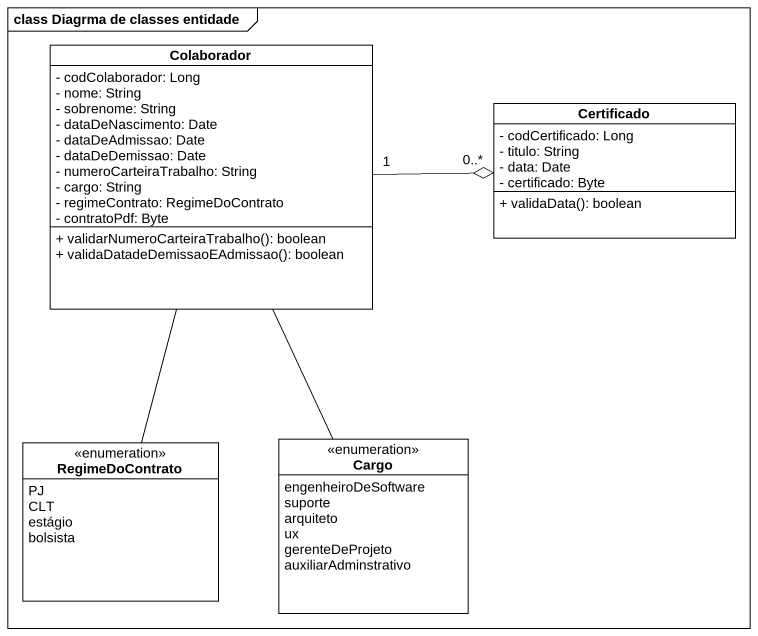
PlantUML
@startuml
mainframe class Diagrma de classes entidade
hide circle
hide empty members
skinparam classAttributeIconSize 0
class Colaborador {
  - codColaborador: Long
  - nome: String
  - sobrenome: String
  - dataDeNascimento: Date
  - dataDeAdmissao: Date
  - dataDeDemissao: Date
  - numeroCarteiraTrabalho: String
  - cargo: String
  - regimeContrato: RegimeDoContrato
  - contratoPdf: Byte
  + validarNumeroCarteiraTrabalho(): boolean
  + validaDatadeDemissaoEAdmissao(): boolean
}
class Certificado {
  - codCertificado: Long
  - titulo: String
  - data: Date
  - certificado: Byte
  + validaData(): boolean
}
enum RegimeDoContrato {
  PJ
  CLT
  estágio
  bolsista
}
enum Cargo {
  engenheiroDeSoftware
  suporte
  arquiteto
  ux
  gerenteDeProjeto
  auxiliarAdminstrativo
}
Colaborador "1" -right-o "0..*" Certificado
RegimeDoContrato -up- Colaborador
Cargo -up- Colaborador
@enduml
